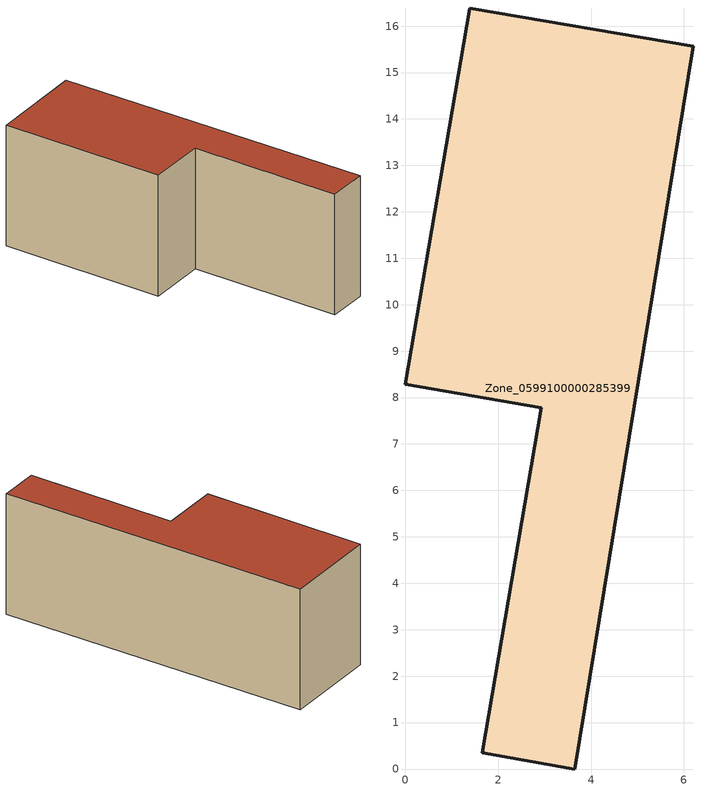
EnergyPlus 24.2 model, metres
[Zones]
Zone_0599100000285399
 floor ground (C_G): 2.93,7.78 0,8.29 1.39,16.39 6.2,15.57 3.65,0 1.66,0.35 z0
 wall outside (C_F): 6.2,15.57 1.39,16.39 0,8.29 2.93,7.78 1.66,0.35 3.65,0 6.2,15.57 z0:6.25
 roof outside (C_R): 3.65,0 6.2,15.57 1.39,16.39 0,8.29 2.93,7.78 1.66,0.35 z6.25
[BUILDING]
Pand.0599100000285399: North Axis=0; Terrain=City; Loads Convergence Tolerance Value=0.04; Temperature Convergence Tolerance Value=0.4; Solar Distribution=FullExterior; Maximum Number of Warmup Days=25; Minimum Number of Warmup Days=1
[Site:Location]
Rotterdam.The.Hague.AP_ZH_NLD Design_Conditions: Latitude=51.96; Longitude=4.45; Time Zone=1; Elevation=-4.5
[SITE:GROUNDTEMPERATURE:BUILDINGSURFACE]
18, 18, 18, 18, 18, 18, 18, 18, 18, 18, 18, 18
[MATERIAL] Thermal Absorptance=0.9; Solar Absorptance=0.7; Visible Absorptance=0.7
Name | Roughness | Thickness | Conductivity | Density | Specific Heat
G.TC.1946 | MediumSmooth | 0.15 | 1 | 540 | 1210
F.TC.1946 | Rough | 0.3 | 0.857143 | 1920 | 840
R.TC.1946 | MediumRough | 0.2 | 0.909091 | 1500 | 1000
[CONSTRUCTION]
C_G: G.TC.1946
C_F: F.TC.1946
C_R: R.TC.1946
[ZONE]
Zone_0599100000285399: Type=1; Multiplier=1; Ceiling Height=Autocalculate; Volume=Autocalculate; Floor Area=autocalculate; Part of Total Floor Area=Yes
[ZONEINFILTRATION:DESIGNFLOWRATE]
Infil_Zone_0599100000285399: Zone or ZoneList or Space or SpaceList=Zone_0599100000285399; Schedule=AlwaysOn; Design Flow Rate Calculation Method=Flow/Area; Flow Rate per Floor Area=0.003; Constant Term Coefficient=1; Temperature Term Coefficient=0; Velocity Term Coefficient=0; Velocity Squared Term Coefficient=0
[HVACTEMPLATE:ZONE:IDEALLOADSAIRSYSTEM]
Zone_0599100000285399: Maximum Heating Supply Air Temperature=50; Minimum Cooling Supply Air Temperature=13; Maximum Heating Supply Air Humidity Ratio=0.0156; Minimum Cooling Supply Air Humidity Ratio=0.0077; Heating Limit=NoLimit; Cooling Limit=NoLimit; Dehumidification Control Type=ConstantSensibleHeatRatio; Cooling Sensible Heat Ratio=0.7; Dehumidification Setpoint=60; Humidification Control Type=None; Humidification Setpoint=30; Outdoor Air Method=None; Outdoor Air Flow Rate per Person=0.00944; Outdoor Air Flow Rate per Zone Floor Area=0; Outdoor Air Flow Rate per Zone=0; Demand Controlled Ventilation Type=None; Outdoor Air Economizer Type=NoEconomizer; Heat Recovery Type=None; Sensible Heat Recovery Effectiveness=0.7; Latent Heat Recovery Effectiveness=0.65
[ZONECONTROL:THERMOSTAT]
ThermostatControl_Zone_0599100000285399: Zone or ZoneList=Zone_0599100000285399; Control Type Schedule=DualSetpointControlType; Control 1=Thermostat_Zone_0599100000285399; Temperature Difference Between Cutout And Setpoint=0
[THERMOSTATSETPOINT:DUALSETPOINT]
Thermostat_Zone_0599100000285399: Heating Setpoint Temperature Schedule=HeatingSetpoint_Zone_0599100000285399; Cooling Setpoint Temperature Schedule=CoolingSetpoint_Zone_0599100000285399
[SCHEDULE:COMPACT]
HeatingSetpoint_Zone_0599100000285399: Through: 12/31, For: AllDays, Until: 24:00, 21
CoolingSetpoint_Zone_0599100000285399: Through: 12/31, For: AllDays, Until: 24:00, 24
DualSetpointControlType: Through: 12/31, For: AllDays, Until: 24:00, 4
AlwaysOn: Through: 12/31, For: AllDays, Until: 24:00, 1
